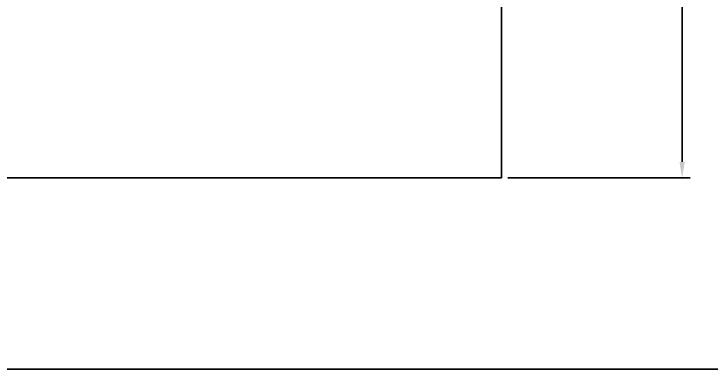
# Model space of a CAD drawing. Extents: x 7056 to 10156, y 0 to 2100.
# Drawn here: x 8807 to 9680, y 0 to 444 of the extents above; entities that cross this region are included whole.
import ezdxf

# ---------------------------------------------------------------- set-up
doc = ezdxf.new("R2010")
doc.units = 0
doc.header["$LTSCALE"] = 50
doc.header["$MEASUREMENT"] = 0
doc.linetypes.add('CENTER', pattern=[2, 1.25, -0.25, 0.25, -0.25])
doc.layers.get('0').update_dxf_attribs({"linetype": 'CONTINUOUS'})
doc.layers.get('DEFPOINTS').update_dxf_attribs({"linetype": 'CONTINUOUS'})
doc.layers.add('1', color=2, linetype='CENTER')
doc.layers.add('5', color=5, linetype='CONTINUOUS')
doc.styles.get("Standard").update_dxf_attribs({"font": 'NanumGothic.ttf'})
doc.dimstyles.get("Standard").update_dxf_attribs({"dimtxt": 2.5, "dimasz": 2, "dimexe": 2, "dimexo": 1, "dimgap": 1.5, "dimtad": 1, "dimdec": 0, "dimlfac": 10, "dimrnd": 0.5, "dimzin": 0, "dimdsep": 46, "dimtxsty": 'Standard', "dimcen": 0, "dimclrt": 2, "dimadec": 0, "dimazin": 0, "dimtfac": 1, "dimtdec": 0, "dimtmove": 0, "dimatfit": 3, "dimfxl": 0, "dimtolj": 1, "dimtzin": 0, "dimarcsym": 0})

# ---------------------------------------------------------------- blocks, each defined once
blk = doc.blocks.new('*D73')
at = {"color": 3, "lineweight": -2}
for p, q in [((9451.71, 934.21), (9653.64, 934.21)), ((9643.64, 914.21), (9643.64, 607.6)), ((9643.64, 259.21), (9643.64, 565.83)), ((9425.32, 239.21), (9653.64, 239.21))]:
    blk.add_line(p, q, dxfattribs=at)
at = {"color": 3}
for points in [[(9640.31, 914.21), (9646.98, 914.21), (9643.64, 934.21)], [(9640.31, 259.21), (9646.98, 259.21), (9643.64, 239.21)]]:
    blk.add_solid(points, dxfattribs=at)
at = {"layer": 'DEFPOINTS', "color": 0}
for p in [(9443.71, 934.21), (9643.64, 934.21), (9417.32, 239.21)]:
    blk.add_point(p, dxfattribs=at)
at = {"color": 2, "insert": (9643.64, 586.71), "char_height": 20, "attachment_point": 5}
blk.add_mtext('\\A1;695', dxfattribs=at)

msp = doc.modelspace()

# ---------------------------------------------------------------- linework, layer by layer
at = {"layer": '1', "color": 1, "linetype": 'ByBlock'}
for p in [(9417.32007, 1139.21417), (7646.18351, 239.21417)]:
    msp.add_line(p, (9417.32007, 239.21417), dxfattribs=at)
at = {"layer": '5', "color": 212}
msp.add_lwpolyline([(7055.64957, 2100), (10155.64957, 2100), (10155.64957, 0), (7055.64957, 0)], close=True, dxfattribs=at)

# ---------------------------------------------------------------- dimensions: what is measured, and where the dimension line sits
dim = msp.add_linear_dim(base=(9643.64388, 934.21417), p1=(9417.32007, 239.21417), p2=(9443.7085, 934.21417), angle=90, dimstyle='Standard', override={"dimtxt": 20, "dimasz": 20, "dimexe": 10, "dimexo": 8, "dimgap": 10, "dimtih": 1, "dimtoh": 1, "dimdec": 4, "dimlfac": 1, "dimzin": 8, "dimclrd": 3, "dimclre": 3, "dimtdec": 4, "dimarcsym": 1})
dim.commit()
dim.dimension.update_dxf_attribs({"geometry": '*D73', "text_midpoint": (9643.64388, 586.71417)})

doc.saveas('drawing.dxf')
